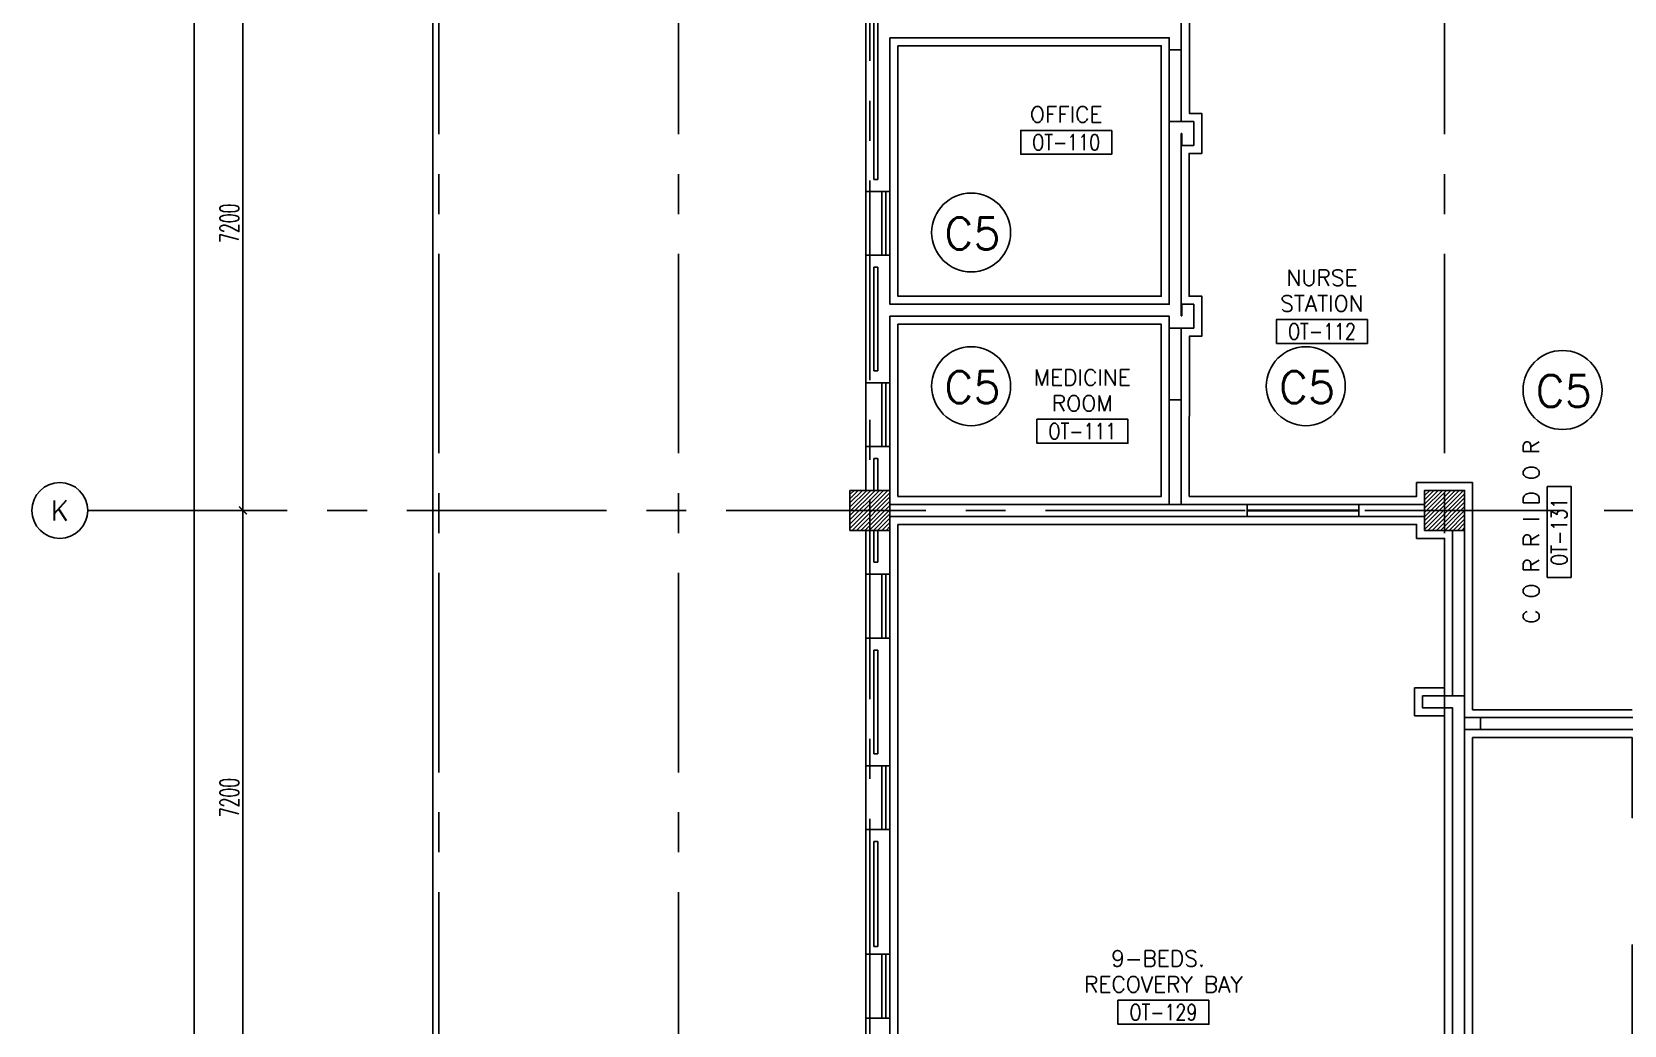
# Model space of a CAD drawing. Extents: x 275967.8 to 276060, y 57291.9 to 57371.4.
# Drawn here: x 275967.84 to 275987.79, y 57336.73 to 57349.18 of the extents above; entities that cross this region are included whole.
import ezdxf
from ezdxf.enums import TextEntityAlignment as Align

# ---------------------------------------------------------------- set-up
doc = ezdxf.new("R2010")
doc.units = 0
doc.header["$MEASUREMENT"] = 0
doc.header["$PDMODE"] = 34
doc.linetypes.add('CENTERX2', pattern=[4, 2.5, -0.5, 0.5, -0.5])
doc.layers.get('0').update_dxf_attribs({"linetype": 'CONTINUOUS'})
doc.layers.get('DEFPOINTS').update_dxf_attribs({"linetype": 'CONTINUOUS'})
for name, color, linetype in [('AX-CR', 2, 'CONTINUOUS'), ('AX-DIM', 4, 'CONTINUOUS'), ('AX-TXT', 2, 'CONTINUOUS'), ('AXES', 11, 'CENTERX2'), ('CEILING', 4, 'CONTINUOUS'), ('CEILING-MARKER', 6, 'CONTINUOUS'), ('COL', 5, 'CONTINUOUS'), ('HAT', 8, 'CONTINUOUS'), ('INSUL', 4, 'CONTINUOUS'), ('RM-BOX', 11, 'CONTINUOUS'), ('RM-NAME', 11, 'CONTINUOUS'), ('RM-NO', 11, 'CONTINUOUS'), ('TXT', 2, 'CONTINUOUS'), ('WALL', 2, 'CONTINUOUS'), ('WIN', 3, 'CONTINUOUS')]:
    doc.layers.add(name, color=color, linetype=linetype)
doc.styles.add('ROMANS', font='ROMANS.shx', dxfattribs={"width": 0.6})
doc.dimstyles.new('STANDARD_IN', dxfattribs={"dimtxt": 0.24, "dimasz": 0.1, "dimexe": 0.07, "dimexo": 0.05, "dimgap": 0.05, "dimtad": 1, "dimdec": 0, "dimlfac": 1000, "dimzin": 0, "dimtxsty": 'ROMANS', "dimblk": 'ARCHTICK', "dimcen": 0.05, "dimdle": 0.05, "dimclrd": 4, "dimclre": 4, "dimclrt": 2, "dimazin": 3, "dimtfac": 1, "dimtdec": 0, "dimtmove": 0, "dimatfit": 3, "dimtolj": 1, "dimtzin": 0})

# ---------------------------------------------------------------- blocks, each defined once
blk = doc.blocks.new('RM1')
at = {"layer": 'RM-BOX'}
blk.add_lwpolyline([(570, -200), (-570, -200), (-570, -500), (570, -500)], close=True, dxfattribs=at)
at = {"layer": 'RM-NAME', "style": 'ROMANS'}
blk.add_attdef('ROOMNAME1', text='', height=200, dxfattribs=at).set_placement((0, 324), align=Align.MIDDLE)
blk = doc.blocks.new('*X62')
at = {"color": 0}
for p, q in [((31339, 162702), (31827, 163190)), ((31339, 162755), (31774, 163190)), ((31339, 162808), (31721, 163190)), ((31339, 162861), (31668, 163190)), ((31339, 162914), (31615, 163190)), ((31339, 162967), (31562, 163190)), ((31339, 163020), (31509, 163190)), ((31339, 163073), (31456, 163190)), ((31339, 163126), (31403, 163190)), ((31339, 163179), (31350, 163190)), ((31380, 162690), (31839, 163149)), ((31433, 162690), (31839, 163096)), ((31486, 162690), (31839, 163043)), ((31539, 162690), (31839, 162990)), ((31592, 162690), (31839, 162937)), ((31645, 162690), (31839, 162884)), ((31698, 162690), (31839, 162831)), ((31751, 162690), (31839, 162778)), ((31804, 162690), (31839, 162725))]:
    blk.add_line(p, q, dxfattribs=at)
blk = doc.blocks.new('*X61')
at = {"color": 0}
for p, q in [((24139, 162714), (24614, 163190)), ((24139, 162768), (24561, 163190)), ((24139, 162821), (24508, 163190)), ((24139, 162874), (24455, 163190)), ((24139, 162927), (24402, 163190)), ((24139, 162980), (24349, 163190)), ((24139, 163033), (24296, 163190)), ((24139, 163086), (24243, 163190)), ((24139, 163139), (24190, 163190)), ((24168, 162690), (24639, 163161)), ((24221, 162690), (24639, 163108)), ((24274, 162690), (24639, 163055)), ((24327, 162690), (24639, 163002)), ((24380, 162690), (24639, 162949)), ((24433, 162690), (24639, 162896)), ((24486, 162690), (24639, 162843)), ((24539, 162690), (24639, 162790)), ((24592, 162690), (24639, 162737))]:
    blk.add_line(p, q, dxfattribs=at)
blk = doc.blocks.new('AXL')
at = {"layer": 'AX-CR'}
blk.add_circle((-350, 0), 350, dxfattribs=at)
blk = doc.blocks.new('_ARCHTICK')
at = {"color": 0, "linetype": 'BYBLOCK', "const_width": 0.15}
blk.add_lwpolyline([(-0.5, -0.5), (0.5, 0.5)], dxfattribs=at)
blk = doc.blocks.new('*D215')
at = {"layer": 'AX-DIM', "color": 4, "ltscale": 0.3}
for p, q in [((275969.869, 57298.463), (275969.869, 57357.883)), ((275977.99, 57357.833), (275969.799, 57357.833)), ((275978.669, 57298.513), (275969.799, 57298.513))]:
    blk.add_line(p, q, dxfattribs=at)
at = {"layer": 'DEFPOINTS', "color": 0, "ltscale": 0.3}
for p in [(275969.869, 57357.833), (275978.04, 57357.833), (275978.719, 57298.513)]:
    blk.add_point(p, dxfattribs=at)
at = {"layer": 'AX-DIM', "color": 4, "ltscale": 0.3, "xscale": 0.1, "yscale": 0.1, "zscale": 0.1}
for p, rotation in [((275969.869, 57357.833), 90), ((275969.869, 57298.513), 270)]:
    blk.add_blockref('_ARCHTICK', p, dxfattribs=dict(at, rotation=rotation))
at = {"layer": 'AX-DIM', "color": 2, "ltscale": 0.3, "insert": (275969.699, 57328.173), "char_height": 0.24, "attachment_point": 5, "rotation": 90, "style": 'ROMANS'}
blk.add_mtext('\\A1;59320', dxfattribs=at)
blk = doc.blocks.new('*D211')
at = {"layer": 'AX-DIM', "color": 4, "ltscale": 0.3}
for p, q in [((275970.83, 57350.383), (275970.41, 57350.383)), ((275970.48, 57343.133), (275970.48, 57350.433)), ((275970.83, 57343.183), (275970.41, 57343.183))]:
    blk.add_line(p, q, dxfattribs=at)
at = {"layer": 'DEFPOINTS', "color": 0, "ltscale": 0.3}
for p in [(275970.48, 57350.383), (275970.88, 57350.383), (275970.88, 57343.183)]:
    blk.add_point(p, dxfattribs=at)
at = {"layer": 'AX-DIM', "color": 4, "ltscale": 0.3, "xscale": 0.1, "yscale": 0.1, "zscale": 0.1}
for p, rotation in [((275970.48, 57350.383), 90), ((275970.48, 57343.183), 270)]:
    blk.add_blockref('_ARCHTICK', p, dxfattribs=dict(at, rotation=rotation))
at = {"layer": 'AX-DIM', "color": 2, "ltscale": 0.3, "insert": (275970.31, 57346.783), "char_height": 0.24, "attachment_point": 5, "rotation": 90, "style": 'ROMANS'}
blk.add_mtext('\\A1;7200', dxfattribs=at)
blk = doc.blocks.new('*D210')
at = {"layer": 'AX-DIM', "color": 4, "ltscale": 0.3}
for p, q in [((275970.83, 57343.183), (275970.41, 57343.183)), ((275970.48, 57335.933), (275970.48, 57343.233)), ((275970.83, 57335.983), (275970.41, 57335.983))]:
    blk.add_line(p, q, dxfattribs=at)
at = {"layer": 'DEFPOINTS', "color": 0, "ltscale": 0.3}
for p in [(275970.48, 57343.183), (275970.88, 57343.183), (275970.88, 57335.983)]:
    blk.add_point(p, dxfattribs=at)
at = {"layer": 'AX-DIM', "color": 4, "ltscale": 0.3, "xscale": 0.1, "yscale": 0.1, "zscale": 0.1}
for p, rotation in [((275970.48, 57343.183), 90), ((275970.48, 57335.983), 270)]:
    blk.add_blockref('_ARCHTICK', p, dxfattribs=dict(at, rotation=rotation))
at = {"layer": 'AX-DIM', "color": 2, "ltscale": 0.3, "insert": (275970.31, 57339.583), "char_height": 0.24, "attachment_point": 5, "rotation": 90, "style": 'ROMANS'}
blk.add_mtext('\\A1;7200', dxfattribs=at)
blk = doc.blocks.new('COL50')
at = {"layer": 'COL'}
blk.add_lwpolyline([(-250, 250), (-250, -250), (250, -250), (250, 250)], close=True, dxfattribs=at)
blk = doc.blocks.new('*D199')
at = {"layer": 'AX-DIM', "color": 4, "ltscale": 0.3}
for p, q in [((275972.86, 57333.883), (275972.86, 57370.081)), ((275978.085, 57357.883), (275978.085, 57370.081)), ((275972.81, 57370.011), (275978.135, 57370.011))]:
    blk.add_line(p, q, dxfattribs=at)
at = {"layer": 'DEFPOINTS', "color": 0, "ltscale": 0.3}
for p in [(275978.085, 57370.011), (275978.085, 57357.833), (275972.86, 57333.833)]:
    blk.add_point(p, dxfattribs=at)
at = {"layer": 'AX-DIM', "color": 4, "ltscale": 0.3, "xscale": 0.1, "yscale": 0.1, "zscale": 0.1, "rotation": 180}
blk.add_blockref('_ARCHTICK', (275972.86, 57370.011), dxfattribs=at)
at = {"layer": 'AX-DIM', "color": 4, "ltscale": 0.3, "xscale": 0.1, "yscale": 0.1, "zscale": 0.1}
blk.add_blockref('_ARCHTICK', (275978.085, 57370.011), dxfattribs=at)
at = {"layer": 'AX-DIM', "color": 2, "ltscale": 0.3, "insert": (275975.473, 57370.181), "char_height": 0.24, "attachment_point": 5, "style": 'ROMANS'}
blk.add_mtext('\\A1;5225', dxfattribs=at)

msp = doc.modelspace()

# ---------------------------------------------------------------- linework, layer by layer
at = {"layer": 'AXES'}
for p, q in [((275972.9355, 57291.8986), (275972.9355, 57370.7113)), ((275975.9355, 57291.8986), (275975.9355, 57370.7113)), ((275978.3355, 57336.8179), (275978.3355, 57370.7113)), ((275985.5355, 57291.8986), (275985.5355, 57370.7113)), ((275968.5355, 57343.1829), (276036.5755, 57343.1829)), ((275978.3355, 57291.8986), (275978.3355, 57336.8179))]:
    msp.add_line(p, q, dxfattribs=at)
at = {"layer": 'CEILING', "linetype": 'BYBLOCK', "ltscale": 0.3}
msp.add_lwpolyline([(275987.8855, 57340.6849), (275985.8855, 57340.6849), (275985.8855, 57343.5329), (275985.1855, 57343.5329), (275985.1855, 57343.3579), (275982.3357, 57343.3579), (275982.3403, 57345.3679), (275982.4955, 57345.3679), (275982.4955, 57345.8679), (275982.3355, 57345.8679), (275982.3355, 57347.6579), (275982.4955, 57347.6579), (275982.4955, 57348.1579), (275982.3405, 57348.1579), (275982.3405, 57351.1829), (275985.1855, 57351.1829), (275985.1855, 57350.0329), (275985.8855, 57350.0329), (275985.8855, 57351.5329), (275985.5355, 57351.5329), (275985.5355, 57354.5829), (275988.2105, 57354.5829)], dxfattribs=at)
for points in [[(275978.5855, 57349.1079), (275982.0855, 57349.1079), (275982.0855, 57345.7679), (275978.5855, 57345.7679)], [(275978.6855, 57349.0079), (275981.9855, 57349.0079), (275981.9855, 57345.8679), (275978.6855, 57345.8679)], [(275985.7855, 57340.4349), (275987.9855, 57340.4349), (275987.9855, 57339.4329), (276003.7855, 57339.4329), (276003.7855, 57346.7079), (276005.5855, 57346.7079), (276005.5855, 57337.6329), (275999.4355, 57337.6329), (275999.4355, 57332.9556), (275997.6355, 57332.9556), (275997.6355, 57334.1329), (275996.4105, 57334.1329), (275996.4105, 57335.7329), (275996.5855, 57335.7367), (275996.5855, 57336.2329), (275996.4227, 57336.2329), (275996.4227, 57337.4829), (275997.6355, 57337.4829), (275997.6355, 57337.6329), (275987.9855, 57337.6329), (275987.9855, 57331.133), (275985.7855, 57331.133)], [(275985.8855, 57340.3349), (275987.8855, 57340.3349), (275987.8855, 57339.3329), (276003.8855, 57339.3329), (276003.8855, 57346.6079), (276005.4855, 57346.6079), (276005.4855, 57337.7329), (275999.3355, 57337.7329), (275999.3355, 57333.0556), (275997.7355, 57333.0556), (275997.7355, 57334.2329), (275996.5105, 57334.2329), (275996.5105, 57335.635), (275996.6855, 57335.6388), (275996.6855, 57336.3329), (275996.5227, 57336.3329), (275996.5227, 57337.3829), (275997.7355, 57337.3829), (275997.7355, 57337.7329), (275987.8855, 57337.7329), (275987.8855, 57331.233), (275985.8855, 57331.233)], [(275978.5855, 57345.6179), (275982.0855, 57345.6179), (275982.0855, 57343.2579), (275978.5855, 57343.2579)], [(275978.6855, 57345.5179), (275981.9855, 57345.5179), (275981.9855, 57343.3579), (275978.6855, 57343.3579)], [(275978.5855, 57343.1079), (275985.2855, 57343.1079), (275985.2855, 57342.9329), (275985.6355, 57342.9329), (275985.6355, 57340.8579), (275985.2605, 57340.8579), (275985.2605, 57340.7079), (275985.6355, 57340.7079), (275985.6355, 57336.2329), (275985.2855, 57336.2329), (275985.2855, 57335.7327), (275985.6355, 57335.7327), (275985.6355, 57330.2329), (275985.2855, 57330.2329), (275985.2855, 57329.9829), (275978.5855, 57329.9829)], [(275978.6855, 57343.0079), (275985.1855, 57343.0079), (275985.1855, 57342.8329), (275985.5355, 57342.8329), (275985.5355, 57340.9579), (275985.1605, 57340.9579), (275985.1605, 57340.6079), (275985.5355, 57340.6079), (275985.5355, 57336.3329), (275985.1855, 57336.3329), (275985.1855, 57335.6327), (275985.5355, 57335.6327), (275985.5355, 57330.3329), (275985.1855, 57330.3329), (275985.1855, 57330.0829), (275978.6855, 57330.0829)]]:
    msp.add_lwpolyline(points, close=True, dxfattribs=at)
at = {"layer": 'CEILING-MARKER', "color": 2}
for centre in [(275979.6041, 57346.6672), (275979.6041, 57344.7401), (275983.797, 57344.7401), (275987.0131, 57344.6925)]:
    msp.add_circle(centre, 0.4949, dxfattribs=at)
at = {"layer": 'INSUL'}
for p, q in [((275978.3855, 57350.1329), (275978.3855, 57347.3329)), ((275978.4355, 57350.1329), (275978.4355, 57347.3329)), ((275978.3855, 57347.3329), (275978.4355, 57347.3329)), ((275978.3855, 57344.9329), (275978.3855, 57346.2329)), ((275978.3855, 57346.2329), (275978.4355, 57346.2329)), ((275978.4355, 57344.9329), (275978.4355, 57346.2329)), ((275978.3855, 57344.9329), (275978.4355, 57344.9329)), ((275978.3855, 57343.8329), (275978.4355, 57343.8329)), ((275978.3855, 57343.4329), (275978.3855, 57343.8329)), ((275978.4355, 57343.4329), (275978.4355, 57343.8329)), ((275978.3855, 57342.5329), (275978.3855, 57342.9329)), ((275978.4355, 57342.5329), (275978.4355, 57342.9329)), ((275978.3855, 57342.5329), (275978.4355, 57342.5329)), ((275978.3855, 57341.4329), (275978.3855, 57340.1329)), ((275978.3855, 57341.4329), (275978.4355, 57341.4329)), ((275978.4355, 57341.4329), (275978.4355, 57340.1329)), ((275978.3855, 57340.1329), (275978.4355, 57340.1329)), ((275978.3855, 57339.0329), (275978.4355, 57339.0329)), ((275978.3855, 57337.7179), (275978.3855, 57339.0329)), ((275978.4355, 57337.7179), (275978.4355, 57339.0329)), ((275978.3855, 57337.7179), (275978.4355, 57337.7179))]:
    msp.add_line(p, q, dxfattribs=at)
at = {"layer": 'WALL'}
for p, q in [((275982.2355, 57348.0579), (275982.2355, 57350.4079)), ((275978.2855, 57350.1329), (275978.2855, 57347.1829)), ((275978.5855, 57349.1079), (275978.5855, 57347.1829)), ((275978.5855, 57349.1079), (275982.0855, 57349.1079)), ((275982.0855, 57348.0579), (275982.0855, 57349.1079)), ((275982.0855, 57348.0579), (275982.3955, 57348.0579)), ((275982.0855, 57345.7679), (275982.0855, 57348.0579)), ((275982.2355, 57345.621), (275982.2356, 57347.9079)), ((275982.2356, 57347.9079), (275982.2456, 57347.9079)), ((275982.2456, 57347.7579), (275982.2456, 57347.9079)), ((275982.3955, 57347.7579), (275982.3955, 57348.0579)), ((275982.2456, 57347.7579), (275982.3955, 57347.7579)), ((275978.2855, 57347.1829), (275978.5855, 57347.1829)), ((275978.2855, 57344.7829), (275978.2855, 57346.3829)), ((275978.2855, 57346.3829), (275978.5855, 57346.3829)), ((275978.5855, 57345.7679), (275978.5855, 57346.3829)), ((275978.5855, 57345.7679), (275982.0855, 57345.7679)), ((275982.2455, 57345.6211), (275982.2455, 57345.7679)), ((275982.2455, 57345.7679), (275982.3955, 57345.7679)), ((275982.3955, 57345.4679), (275982.3955, 57345.7679)), ((275978.5855, 57344.7829), (275978.5855, 57345.6179)), ((275978.5855, 57345.6179), (275982.0855, 57345.6179)), ((275982.0855, 57345.4679), (275982.0855, 57345.6179)), ((275982.2455, 57345.6211), (275982.2355, 57345.621)), ((275982.0855, 57343.2543), (275982.0855, 57345.4679)), ((275982.0855, 57345.4679), (275982.3955, 57345.4679)), ((275982.2355, 57343.2543), (275982.2355, 57345.4679)), ((275978.2855, 57344.7829), (275978.5855, 57344.7829)), ((275982.0855, 57344.5679), (275982.2355, 57344.5679)), ((275978.2855, 57343.9829), (275978.5855, 57343.9829)), ((275978.2855, 57343.4329), (275978.2855, 57343.9829)), ((275978.5855, 57343.4329), (275978.5855, 57343.9829)), ((275978.5855, 57343.2579), (275983.0605, 57343.2579)), ((275978.5855, 57343.1079), (275983.0605, 57343.1079)), ((275983.0605, 57343.1079), (275983.0605, 57343.2579)), ((275984.4605, 57343.1079), (275984.4605, 57343.2579)), ((275984.4605, 57343.2579), (275985.2855, 57343.2579)), ((275984.4605, 57343.1079), (275985.2855, 57343.1079)), ((275978.2855, 57342.9329), (275978.2855, 57342.3829)), ((275978.5855, 57342.9329), (275978.5855, 57342.3829)), ((275985.6355, 57340.8579), (275985.6355, 57342.9329)), ((275985.7855, 57340.8579), (275985.7855, 57342.9329)), ((275978.2855, 57342.3829), (275978.5855, 57342.3829)), ((275978.2855, 57341.5829), (275978.2855, 57339.9829)), ((275978.2855, 57341.5829), (275978.5855, 57341.5829)), ((275978.5855, 57341.5829), (275978.5855, 57339.9829)), ((275985.7855, 57340.8579), (275985.2605, 57340.8579)), ((275985.2605, 57340.7079), (275985.2605, 57340.8579)), ((275985.6355, 57340.7079), (275985.2605, 57340.7079)), ((275985.6355, 57340.7079), (275985.6355, 57336.2329)), ((275985.7855, 57340.8579), (275985.7855, 57336.2329)), ((275985.7855, 57340.5849), (275985.9855, 57340.5849)), ((275985.9855, 57340.5849), (275985.9855, 57340.4349)), ((275985.9855, 57340.5849), (275987.9855, 57340.5849)), ((275985.7855, 57340.4349), (275985.9855, 57340.4349)), ((275985.9855, 57340.4349), (275987.9855, 57340.4349)), ((275978.2855, 57339.9829), (275978.5855, 57339.9829)), ((275978.2855, 57339.1829), (275978.5855, 57339.1829)), ((275978.2855, 57337.6179), (275978.2855, 57339.1829)), ((275978.5855, 57337.6179), (275978.5855, 57339.1829)), ((275978.2855, 57337.6179), (275978.5855, 57337.6179)), ((275978.2855, 57337.6179), (275978.5855, 57337.6179)), ((275978.2855, 57336.2329), (275978.2855, 57336.8179)), ((275978.2855, 57336.8179), (275978.5855, 57336.8179)), ((275978.2855, 57336.8179), (275978.5855, 57336.8179)), ((275978.5855, 57336.2329), (275978.5855, 57336.8179))]:
    msp.add_line(p, q, dxfattribs=at)
at = {"layer": 'WALL', "linetype": 'BYBLOCK'}
msp.add_line((275982.2355, 57348.9579), (275982.0855, 57348.9579), dxfattribs=at)
at = {"layer": 'WALL', "linetype": 'BYBLOCK', "ltscale": 0.3}
for points in [[(275978.0855, 57343.4329), (275978.5855, 57343.4329), (275978.5855, 57342.9329), (275978.0855, 57342.9329)], [(275985.2855, 57342.9329), (275985.7855, 57342.9329), (275985.7855, 57343.4329), (275985.2855, 57343.4329)]]:
    msp.add_lwpolyline(points, close=True, dxfattribs=at)
at = {"layer": 'WIN'}
for p, q in [((275978.2855, 57346.3829), (275978.2855, 57347.1829)), ((275978.4855, 57346.3829), (275978.4855, 57347.1829)), ((275978.5355, 57346.3829), (275978.5355, 57347.1829)), ((275978.5855, 57346.3829), (275978.5855, 57347.1829)), ((275978.2855, 57343.9829), (275978.2855, 57344.7829)), ((275978.4855, 57343.9829), (275978.4855, 57344.7829)), ((275978.5355, 57343.9829), (275978.5355, 57344.7829)), ((275978.5855, 57343.9829), (275978.5855, 57344.7829)), ((275984.4605, 57343.2579), (275983.0605, 57343.2579)), ((275984.4605, 57343.1879), (275983.0605, 57343.1879)), ((275984.4605, 57343.1779), (275983.0605, 57343.1779)), ((275984.4605, 57343.1079), (275983.0605, 57343.1079)), ((275978.2855, 57341.5829), (275978.2855, 57342.3829)), ((275978.4855, 57341.5829), (275978.4855, 57342.3829)), ((275978.5355, 57341.5829), (275978.5355, 57342.3829)), ((275978.5855, 57341.5829), (275978.5855, 57342.3829)), ((275978.2855, 57339.1829), (275978.2855, 57339.9829)), ((275978.4855, 57339.1829), (275978.4855, 57339.9829)), ((275978.5355, 57339.1829), (275978.5355, 57339.9829)), ((275978.5855, 57339.1829), (275978.5855, 57339.9829)), ((275978.2855, 57336.8179), (275978.2855, 57337.6179)), ((275978.4855, 57336.8179), (275978.4855, 57337.6179)), ((275978.5355, 57336.8179), (275978.5355, 57337.6179)), ((275978.5855, 57336.8179), (275978.5855, 57337.6179))]:
    msp.add_line(p, q, dxfattribs=at)

# ---------------------------------------------------------------- block references
at = {"layer": 'AXES'}
ref = msp.add_blockref('AXL', (275968.5355, 57343.1829), dxfattribs=dict(at, xscale=0.001, yscale=0.001, zscale=0.001))
ref.add_attrib('AX', 'K', dxfattribs={"layer": 'AX-TXT', "height": 0.25, "style": 'ROMANS'}).set_placement((275968.1855, 57343.1829), align=Align.MIDDLE)
at = {"layer": 'COL', "xscale": 0.001, "yscale": 0.001, "zscale": 0.001}
for p in [(275978.3355, 57343.1829), (275985.5355, 57343.1829)]:
    msp.add_blockref('COL50', p, dxfattribs=at)
at = {"layer": 'HAT', "xscale": 0.001, "yscale": 0.001, "zscale": 0.001}
for name in ['*X61', '*X62']:
    msp.add_blockref(name, (275953.9463, 57180.2432), dxfattribs=at)
at = {"layer": 'RM-NAME'}
ref = msp.add_blockref('RM1', (275980.7948, 57348.1476), dxfattribs=dict(at, xscale=0.001, yscale=0.001, zscale=0.001))
ref.add_attrib('ROOMNO', 'OT-110', dxfattribs={"layer": 'RM-NO', "height": 0.2, "style": 'ROMANS', "width": 0.8}).set_placement((275980.7948, 57347.7976), align=Align.MIDDLE)
ref.add_attrib('ROOMNAME2', 'OFFICE', dxfattribs={"height": 0.2, "style": 'ROMANS'}).set_placement((275980.7948, 57348.1476), align=Align.MIDDLE)
ref = msp.add_blockref('RM1', (275983.9998, 57345.7766), dxfattribs=dict(at, xscale=0.001, yscale=0.001, zscale=0.001))
ref.add_attrib('ROOMNO', 'OT-112', dxfattribs={"layer": 'RM-NO', "height": 0.2, "style": 'ROMANS', "width": 0.8}).set_placement((275983.9998, 57345.4266), align=Align.MIDDLE)
ref.add_attrib('ROOMNAME2', 'STATION', dxfattribs={"height": 0.2, "style": 'ROMANS'}).set_placement((275983.9998, 57345.7766), align=Align.MIDDLE)
ref.add_attrib('ROOMNAME1', 'NURSE', dxfattribs={"height": 0.2, "style": 'ROMANS'}).set_placement((275983.9998, 57346.1004), align=Align.MIDDLE)
ref = msp.add_blockref('RM1', (275980.9973, 57344.5254), dxfattribs=dict(at, xscale=0.001, yscale=0.001, zscale=0.001))
ref.add_attrib('ROOMNO', 'OT-111', dxfattribs={"layer": 'RM-NO', "height": 0.2, "style": 'ROMANS', "width": 0.8}).set_placement((275980.9973, 57344.1754), align=Align.MIDDLE)
ref.add_attrib('ROOMNAME2', 'ROOM', dxfattribs={"height": 0.2, "style": 'ROMANS'}).set_placement((275980.9973, 57344.5254), align=Align.MIDDLE)
ref.add_attrib('ROOMNAME1', 'MEDICINE', dxfattribs={"height": 0.2, "style": 'ROMANS'}).set_placement((275980.9973, 57344.8492), align=Align.MIDDLE)
ref = msp.add_blockref('RM1', (275986.6215, 57342.9139), dxfattribs=dict(at, xscale=0.001, yscale=0.001, zscale=0.001, rotation=90))
ref.add_attrib('ROOMNO', 'OT-131', dxfattribs={"layer": 'RM-NO', "height": 0.2, "rotation": 90, "style": 'ROMANS', "width": 0.8}).set_placement((275986.9715, 57342.9139), align=Align.MIDDLE)
ref.add_attrib('ROOMNAME2', 'C O R R I D O R', dxfattribs={"height": 0.2, "rotation": 90, "style": 'ROMANS'}).set_placement((275986.6215, 57342.9139), align=Align.MIDDLE)
ref = msp.add_blockref('RM1', (275982.0129, 57337.2412), dxfattribs=dict(at, xscale=0.001, yscale=0.001, zscale=0.001))
ref.add_attrib('ROOMNO', 'OT-129', dxfattribs={"layer": 'RM-NO', "height": 0.2, "style": 'ROMANS', "width": 0.8}).set_placement((275982.0129, 57336.8912), align=Align.MIDDLE)
ref.add_attrib('ROOMNAME2', 'RECOVERY BAY', dxfattribs={"height": 0.2, "style": 'ROMANS'}).set_placement((275982.0129, 57337.2412), align=Align.MIDDLE)
ref.add_attrib('ROOMNAME1', '9-BEDS. ', dxfattribs={"height": 0.2, "style": 'ROMANS'}).set_placement((275982.0129, 57337.565), align=Align.MIDDLE)

# ---------------------------------------------------------------- texts
at = {"layer": 'TXT', "color": 6, "style": 'ROMANS'}
for p in [(275979.2697, 57346.4548), (275979.2697, 57344.5277), (275983.4626, 57344.5277), (275986.6787, 57344.4801)]:
    msp.add_text('C5', height=0.4, dxfattribs=at).set_placement(p)

# ---------------------------------------------------------------- dimensions: what is measured, and where the dimension line sits
at = {"layer": 'AX-DIM'}
dim = msp.add_linear_dim(base=(275978.0855, 57370.0113), p1=(275972.8605, 57333.8329), p2=(275978.0855, 57357.8329), dimstyle='STANDARD_IN', dxfattribs=at)
dim.commit()
dim.dimension.update_dxf_attribs({"geometry": '*D199', "text_midpoint": (275975.473, 57370.1813)})
for base, p1, p2, picture, middle in [((275969.8688, 57357.8329), (275978.7188, 57298.5129), (275978.0403, 57357.8329), '*D215', (275969.6988, 57328.1729)), ((275970.4803, 57350.3829), (275970.8803, 57343.1829), (275970.8803, 57350.3829), '*D211', (275970.3103, 57346.7829)), ((275970.4803, 57343.1829), (275970.8803, 57335.9829), (275970.8803, 57343.1829), '*D210', (275970.3103, 57339.5829))]:
    dim = msp.add_linear_dim(base=base, p1=p1, p2=p2, angle=90, dimstyle='STANDARD_IN', dxfattribs=at)
    dim.commit()
    dim.dimension.update_dxf_attribs({"geometry": picture, "text_midpoint": middle})

doc.saveas('drawing.dxf')
